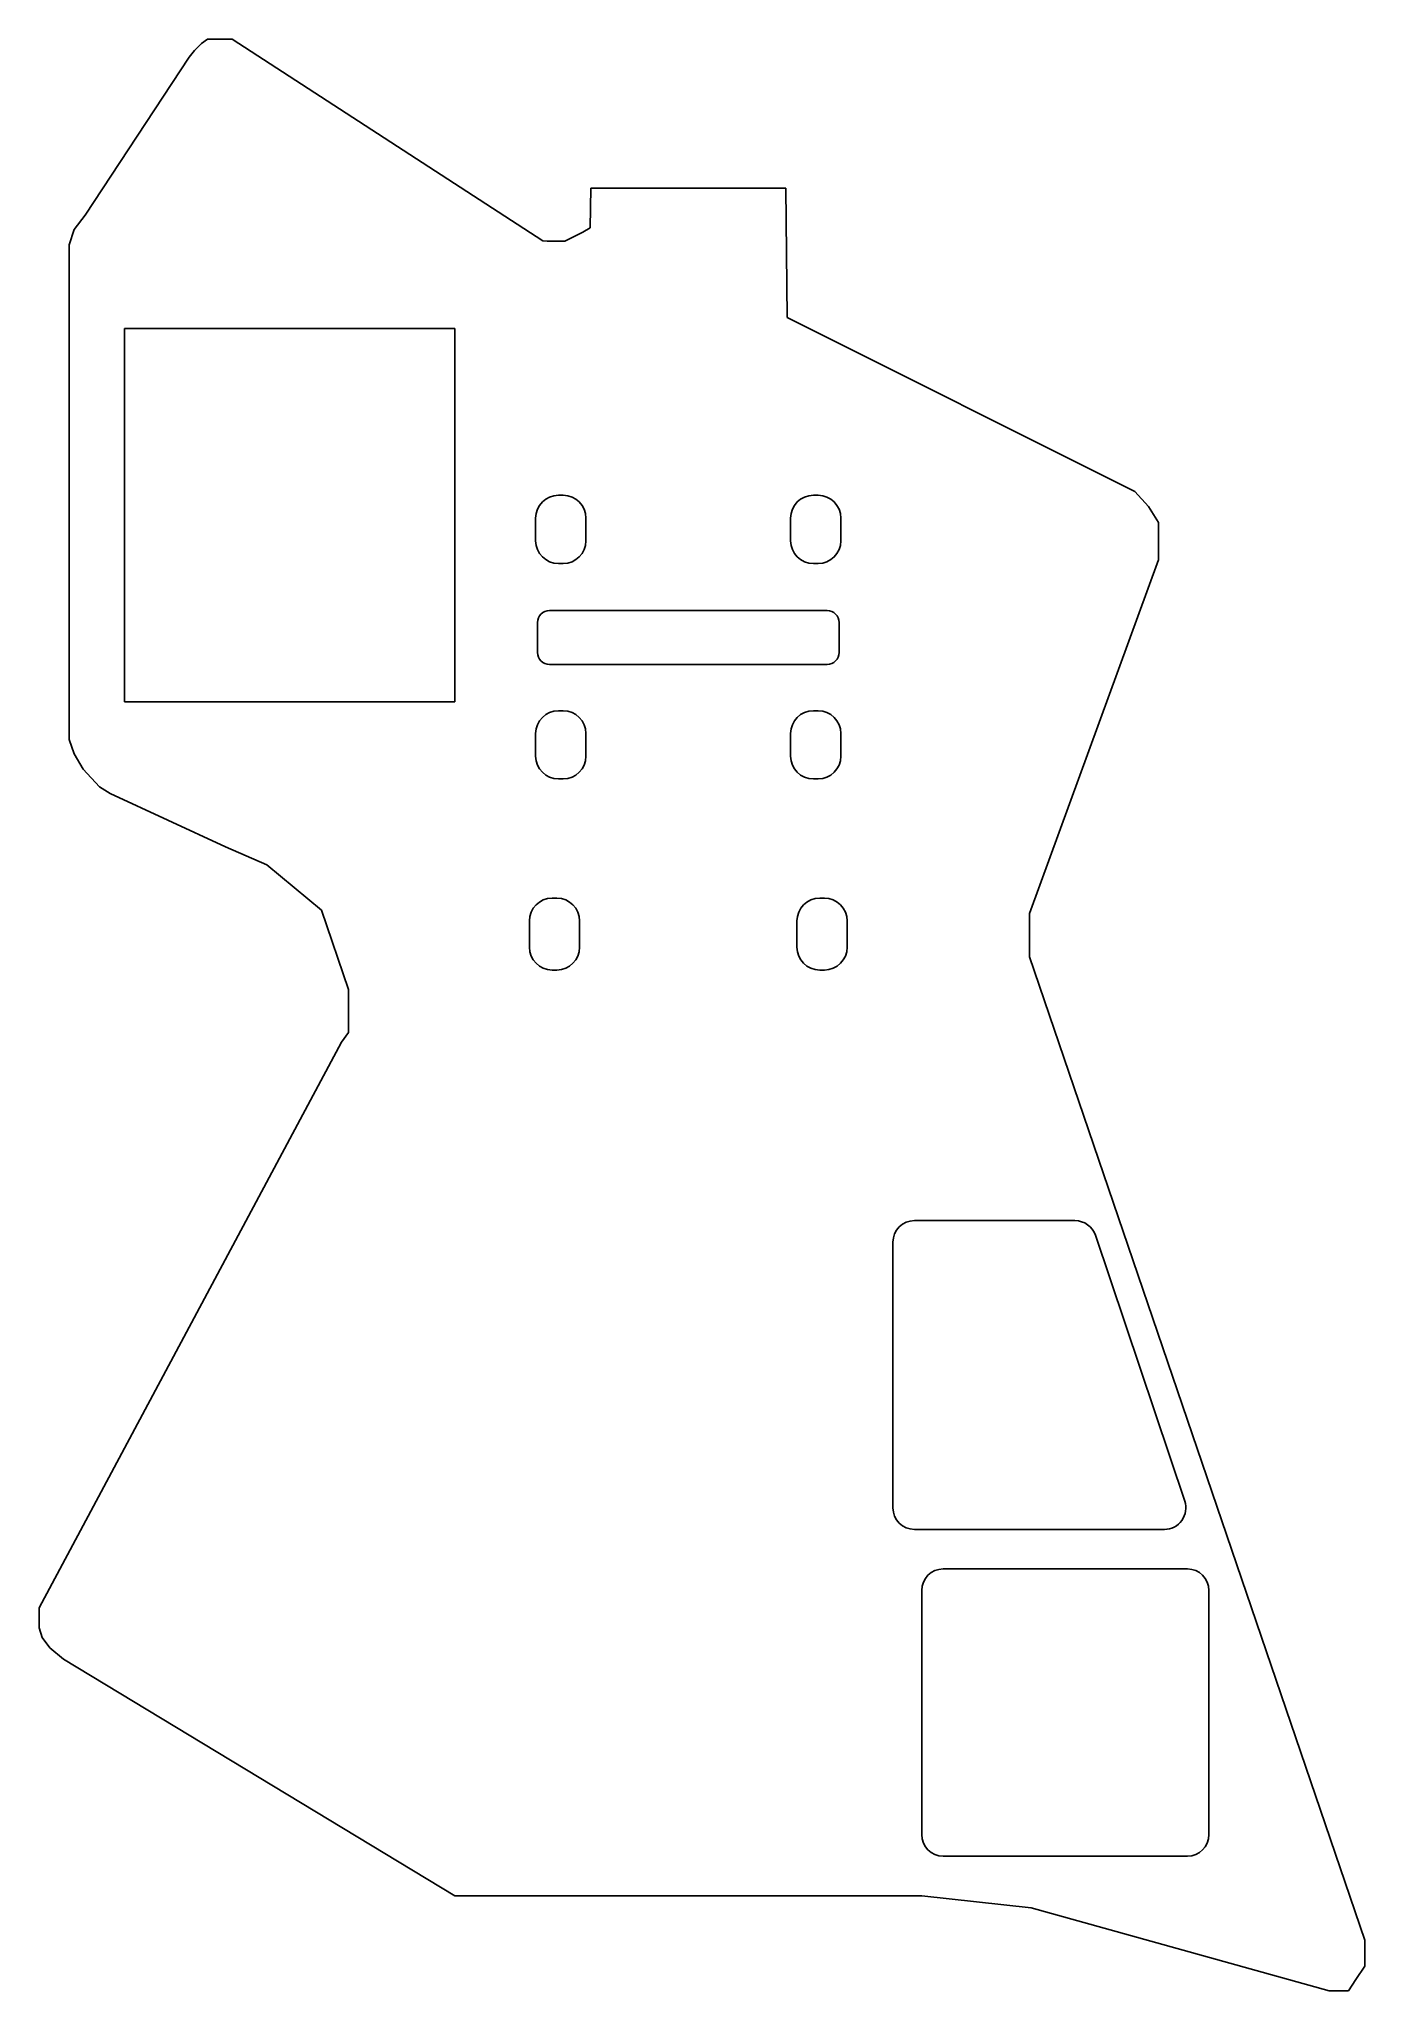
# Model space of a CAD drawing. Header units: millimetres. Extents: x 44 to 413, y 43 to 587.
import ezdxf

# ---------------------------------------------------------------- set-up
doc = ezdxf.new("R2010")
doc.units = ezdxf.units.MM
doc.layers.add('Fillet055', color=7, linetype='CONTINUOUS')

msp = doc.modelspace()

# ---------------------------------------------------------------- linework, layer by layer
at = {"layer": 'Fillet055'}
for p, q in [((57, 538), (85.9748, 581.98)), ((57, 538, 7), (85.9748, 581.98, 7)), ((57, 538), (85.9748, 581.98)), ((57, 538, 7), (85.9748, 581.98, 7)), ((87.4848, 583.86), (85.9748, 581.98)), ((87.4848, 583.86, 7), (85.9748, 581.98, 7)), ((87.4848, 583.86), (85.9748, 581.98)), ((87.4848, 583.86, 7), (85.9748, 581.98, 7)), ((85.9748, 581.98, 7), (85.9748, 581.98)), ((85.9748, 581.98, 7), (85.9748, 581.98)), ((89.4748, 585.83), (87.4848, 583.86)), ((89.4748, 585.83, 7), (87.4848, 583.86, 7)), ((89.4748, 585.83), (87.4848, 583.86)), ((89.4748, 585.83, 7), (87.4848, 583.86, 7)), ((87.4848, 583.86, 7), (87.4848, 583.86)), ((87.4848, 583.86, 7), (87.4848, 583.86)), ((91.1348, 587.073), (89.4748, 585.83)), ((91.1348, 587.073, 7), (89.4748, 585.83, 7)), ((91.1348, 587.073), (89.4748, 585.83)), ((91.1348, 587.073, 7), (89.4748, 585.83, 7)), ((89.4748, 585.83, 7), (89.4748, 585.83)), ((89.4748, 585.83, 7), (89.4748, 585.83)), ((97.9865, 587.073), (91.1348, 587.073)), ((97.9865, 587.073, 7), (91.1348, 587.073, 7)), ((91.1348, 587.073, 7), (91.1348, 587.073)), ((97.9865, 587.073), (91.1348, 587.073)), ((91.1348, 587.073, 7), (91.1348, 587.073)), ((97.9865, 587.073, 7), (91.1348, 587.073, 7)), ((184.499, 530.912), (97.9865, 587.073)), ((184.499, 530.912, 7), (97.9865, 587.073, 7)), ((97.9865, 587.073, 7), (97.9865, 587.073)), ((184.499, 530.912), (97.9865, 587.073)), ((97.9865, 587.073, 7), (97.9865, 587.073)), ((184.499, 530.912, 7), (97.9865, 587.073, 7)), ((197.848, 545.5), (197.726, 534.521)), ((197.848, 545.5, 7), (197.726, 534.521, 7)), ((197.848, 545.5), (197.726, 534.521)), ((197.848, 545.5, 7), (197.726, 534.521, 7)), ((252.15, 545.5), (197.848, 545.5)), ((252.15, 545.5, 7), (197.848, 545.5, 7)), ((197.848, 545.5, 7), (197.848, 545.5)), ((252.15, 545.5), (197.848, 545.5)), ((197.848, 545.5, 7), (197.848, 545.5)), ((252.15, 545.5, 7), (197.848, 545.5, 7)), ((252.15, 545.5), (252.536, 509.5)), ((252.15, 545.5, 7), (252.536, 509.5, 7)), ((252.15, 545.5), (252.536, 509.5)), ((252.15, 545.5, 7), (252.15, 545.5)), ((252.15, 545.5, 7), (252.15, 545.5)), ((252.15, 545.5, 7), (252.536, 509.5, 7)), ((52.6, 529.8), (54, 534)), ((52.6, 529.8, 7), (54, 534, 7)), ((52.6, 529.8), (54, 534)), ((52.6, 529.8, 7), (54, 534, 7)), ((54, 534), (57, 538)), ((54, 534, 7), (57, 538, 7)), ((54, 534), (57, 538)), ((54, 534, 7), (57, 538, 7)), ((54, 534, 7), (54, 534)), ((54, 534, 7), (54, 534)), ((57, 538, 7), (57, 538)), ((57, 538, 7), (57, 538)), ((195.596, 533.25), (190.601, 530.784)), ((195.596, 533.25, 7), (190.601, 530.784, 7)), ((195.596, 533.25), (190.601, 530.784)), ((195.596, 533.25, 7), (190.601, 530.784, 7)), ((197.726, 534.521), (195.596, 533.25)), ((197.726, 534.521, 7), (195.596, 533.25, 7)), ((197.726, 534.521), (195.596, 533.25)), ((197.726, 534.521, 7), (195.596, 533.25, 7)), ((195.596, 533.25, 7), (195.596, 533.25)), ((195.596, 533.25, 7), (195.596, 533.25)), ((197.726, 534.521, 7), (197.726, 534.521)), ((197.726, 534.521, 7), (197.726, 534.521)), ((52.6, 392), (52.6, 529.8)), ((52.6, 529.8, 7), (52.6, 529.8)), ((52.6, 392, 7), (52.6, 529.8, 7)), ((52.6, 529.8, 7), (52.6, 529.8)), ((52.6, 392), (52.6, 529.8)), ((52.6, 392, 7), (52.6, 529.8, 7)), ((185.731, 530.784), (184.499, 530.912)), ((185.731, 530.784, 7), (184.499, 530.912, 7)), ((184.499, 530.912, 7), (184.499, 530.912)), ((185.731, 530.784), (184.499, 530.912)), ((184.499, 530.912, 7), (184.499, 530.912)), ((185.731, 530.784, 7), (184.499, 530.912, 7)), ((190.601, 530.784), (185.731, 530.784)), ((190.601, 530.784, 7), (185.731, 530.784, 7)), ((185.731, 530.784, 7), (185.731, 530.784)), ((190.601, 530.784), (185.731, 530.784)), ((185.731, 530.784, 7), (185.731, 530.784)), ((190.601, 530.784, 7), (185.731, 530.784, 7)), ((190.601, 530.784, 7), (190.601, 530.784)), ((190.601, 530.784, 7), (190.601, 530.784)), ((68, 402.5), (68, 506.5)), ((68, 506.5), (160, 506.5)), ((68, 402.5, 7), (68, 506.5, 7)), ((68, 506.5, 7), (68, 506.5)), ((68, 402.5), (68, 506.5)), ((68, 506.5, 7), (160, 506.5, 7)), ((68, 506.5), (160, 506.5)), ((68, 506.5, 7), (68, 506.5)), ((68, 402.5, 7), (68, 506.5, 7)), ((68, 506.5, 7), (160, 506.5, 7)), ((160, 506.5), (160, 402.5)), ((160, 506.5, 7), (160, 506.5)), ((160, 506.5, 7), (160, 402.5, 7)), ((160, 506.5), (160, 402.5)), ((160, 506.5, 7), (160, 506.5)), ((160, 506.5, 7), (160, 402.5, 7)), ((252.536, 509.5), (349.402, 461.057)), ((252.536, 509.5, 7), (252.536, 509.5)), ((252.536, 509.5, 7), (349.402, 461.057, 7)), ((252.536, 509.5), (349.402, 461.057)), ((252.536, 509.5, 7), (252.536, 509.5)), ((252.536, 509.5, 7), (349.402, 461.057, 7)), ((188.85, 460), (190.15, 460)), ((188.85, 460, 7), (190.15, 460, 7)), ((188.85, 460, 7), (188.85, 460)), ((188.85, 460), (190.15, 460)), ((188.85, 460, 7), (188.85, 460)), ((188.85, 460, 7), (190.15, 460, 7)), ((190.15, 460, 7), (190.15, 460)), ((190.15, 460, 7), (190.15, 460)), ((259.85, 460), (261.15, 460)), ((259.85, 460, 7), (259.85, 460)), ((259.85, 460, 7), (261.15, 460, 7)), ((259.85, 460, 7), (259.85, 460)), ((259.85, 460), (261.15, 460)), ((259.85, 460, 7), (261.15, 460, 7)), ((261.15, 460, 7), (261.15, 460)), ((261.15, 460, 7), (261.15, 460)), ((349.402, 461.057), (353.186, 456.92)), ((349.402, 461.057, 7), (349.402, 461.057)), ((349.402, 461.057, 7), (353.186, 456.92, 7)), ((349.402, 461.057), (353.186, 456.92)), ((349.402, 461.057, 7), (349.402, 461.057)), ((349.402, 461.057, 7), (353.186, 456.92, 7)), ((353.186, 456.92), (355.987, 452.42)), ((353.186, 456.92, 7), (353.186, 456.92)), ((353.186, 456.92, 7), (355.987, 452.42, 7)), ((353.186, 456.92), (355.987, 452.42)), ((353.186, 456.92, 7), (353.186, 456.92)), ((353.186, 456.92, 7), (355.987, 452.42, 7)), ((182.5, 447.35), (182.5, 453.65)), ((182.5, 453.65, 7), (182.5, 453.65)), ((182.5, 447.35, 7), (182.5, 453.65, 7)), ((182.5, 453.65, 7), (182.5, 453.65)), ((182.5, 447.35), (182.5, 453.65)), ((182.5, 447.35, 7), (182.5, 453.65, 7)), ((196.5, 453.65), (196.5, 447.35)), ((196.5, 453.65, 7), (196.5, 447.35, 7)), ((196.5, 453.65, 7), (196.5, 453.65)), ((196.5, 453.65), (196.5, 447.35)), ((196.5, 453.65, 7), (196.5, 453.65)), ((196.5, 453.65, 7), (196.5, 447.35, 7)), ((253.5, 447.35), (253.5, 453.65)), ((253.5, 447.35, 7), (253.5, 453.65, 7)), ((253.5, 453.65, 7), (253.5, 453.65)), ((253.5, 447.35), (253.5, 453.65)), ((253.5, 453.65, 7), (253.5, 453.65)), ((253.5, 447.35, 7), (253.5, 453.65, 7)), ((267.5, 453.65), (267.5, 447.35)), ((267.5, 453.65, 7), (267.5, 453.65)), ((267.5, 453.65, 7), (267.5, 447.35, 7)), ((267.5, 453.65, 7), (267.5, 453.65)), ((267.5, 453.65), (267.5, 447.35)), ((267.5, 453.65, 7), (267.5, 447.35, 7)), ((355.987, 452.42), (355.987, 442.02)), ((355.987, 452.42, 7), (355.987, 452.42)), ((355.987, 452.42, 7), (355.987, 442.02, 7)), ((355.987, 452.42), (355.987, 442.02)), ((355.987, 452.42, 7), (355.987, 452.42)), ((355.987, 452.42, 7), (355.987, 442.02, 7)), ((182.5, 447.35, 7), (182.5, 447.35)), ((182.5, 447.35, 7), (182.5, 447.35)), ((196.5, 447.35, 7), (196.5, 447.35)), ((196.5, 447.35, 7), (196.5, 447.35)), ((253.5, 447.35, 7), (253.5, 447.35)), ((253.5, 447.35, 7), (253.5, 447.35)), ((267.5, 447.35, 7), (267.5, 447.35)), ((267.5, 447.35, 7), (267.5, 447.35)), ((190.15, 441), (188.85, 441)), ((190.15, 441, 7), (188.85, 441, 7)), ((188.85, 441, 7), (188.85, 441)), ((190.15, 441), (188.85, 441)), ((188.85, 441, 7), (188.85, 441)), ((190.15, 441, 7), (188.85, 441, 7)), ((190.15, 441, 7), (190.15, 441)), ((190.15, 441, 7), (190.15, 441)), ((261.15, 441), (259.85, 441)), ((259.85, 441, 7), (259.85, 441)), ((261.15, 441, 7), (259.85, 441, 7)), ((259.85, 441, 7), (259.85, 441)), ((261.15, 441), (259.85, 441)), ((261.15, 441, 7), (259.85, 441, 7)), ((261.15, 441, 7), (261.15, 441)), ((261.15, 441, 7), (261.15, 441)), ((355.987, 442.02), (320, 343.5)), ((355.987, 442.02, 7), (320, 343.5, 7)), ((355.987, 442.02), (320, 343.5)), ((355.987, 442.02, 7), (320, 343.5, 7)), ((355.987, 442.02, 7), (355.987, 442.02)), ((355.987, 442.02, 7), (355.987, 442.02)), ((183, 416.25), (183, 424.55)), ((183, 416.25, 7), (183, 424.55, 7)), ((183, 424.55, 7), (183, 424.55)), ((183, 416.25), (183, 424.55)), ((183, 424.55, 7), (183, 424.55)), ((183, 416.25, 7), (183, 424.55, 7)), ((186.35, 427.9), (263.65, 427.9)), ((186.35, 427.9, 7), (186.35, 427.9)), ((186.35, 427.9, 7), (263.65, 427.9, 7)), ((186.35, 427.9, 7), (186.35, 427.9)), ((186.35, 427.9), (263.65, 427.9)), ((186.35, 427.9, 7), (263.65, 427.9, 7)), ((263.65, 427.9, 7), (263.65, 427.9)), ((263.65, 427.9, 7), (263.65, 427.9)), ((267, 424.55), (267, 416.25)), ((267, 424.55, 7), (267, 424.55)), ((267, 424.55, 7), (267, 416.25, 7)), ((267, 424.55, 7), (267, 424.55)), ((267, 424.55), (267, 416.25)), ((267, 424.55, 7), (267, 416.25, 7)), ((183, 416.25, 7), (183, 416.25)), ((183, 416.25, 7), (183, 416.25)), ((267, 416.25, 7), (267, 416.25)), ((267, 416.25, 7), (267, 416.25)), ((263.65, 412.9), (186.35, 412.9)), ((186.35, 412.9, 7), (186.35, 412.9)), ((263.65, 412.9, 7), (186.35, 412.9, 7)), ((186.35, 412.9, 7), (186.35, 412.9)), ((263.65, 412.9), (186.35, 412.9)), ((263.65, 412.9, 7), (186.35, 412.9, 7)), ((263.65, 412.9, 7), (263.65, 412.9)), ((263.65, 412.9, 7), (263.65, 412.9)), ((160, 402.5), (68, 402.5)), ((68, 402.5, 7), (68, 402.5)), ((160, 402.5, 7), (68, 402.5, 7)), ((68, 402.5, 7), (68, 402.5)), ((160, 402.5), (68, 402.5)), ((160, 402.5, 7), (68, 402.5, 7)), ((160, 402.5, 7), (160, 402.5)), ((160, 402.5, 7), (160, 402.5)), ((190.15, 400), (188.85, 400)), ((190.15, 400, 7), (188.85, 400, 7)), ((188.85, 400, 7), (188.85, 400)), ((190.15, 400), (188.85, 400)), ((188.85, 400, 7), (188.85, 400)), ((190.15, 400, 7), (188.85, 400, 7)), ((190.15, 400, 7), (190.15, 400)), ((190.15, 400, 7), (190.15, 400)), ((259.85, 400), (261.15, 400)), ((259.85, 400, 7), (259.85, 400)), ((259.85, 400, 7), (261.15, 400, 7)), ((259.85, 400, 7), (259.85, 400)), ((259.85, 400), (261.15, 400)), ((259.85, 400, 7), (261.15, 400, 7)), ((261.15, 400, 7), (261.15, 400)), ((261.15, 400, 7), (261.15, 400)), ((54, 388), (52.6, 392)), ((52.6, 392, 7), (52.6, 392)), ((54, 388, 7), (52.6, 392, 7)), ((52.6, 392, 7), (52.6, 392)), ((54, 388), (52.6, 392)), ((54, 388, 7), (52.6, 392, 7)), ((182.5, 393.65), (182.5, 387.35)), ((182.5, 393.65, 7), (182.5, 393.65)), ((182.5, 393.65, 7), (182.5, 387.35, 7)), ((182.5, 393.65, 7), (182.5, 393.65)), ((182.5, 393.65), (182.5, 387.35)), ((182.5, 393.65, 7), (182.5, 387.35, 7)), ((196.5, 387.35), (196.5, 393.65)), ((196.5, 393.65, 7), (196.5, 393.65)), ((196.5, 387.35, 7), (196.5, 393.65, 7)), ((196.5, 393.65, 7), (196.5, 393.65)), ((196.5, 387.35), (196.5, 393.65)), ((196.5, 387.35, 7), (196.5, 393.65, 7)), ((253.5, 387.35), (253.5, 393.65)), ((253.5, 387.35, 7), (253.5, 393.65, 7)), ((253.5, 393.65, 7), (253.5, 393.65)), ((253.5, 387.35), (253.5, 393.65)), ((253.5, 393.65, 7), (253.5, 393.65)), ((253.5, 387.35, 7), (253.5, 393.65, 7)), ((267.5, 393.65), (267.5, 387.35)), ((267.5, 393.65, 7), (267.5, 393.65)), ((267.5, 393.65, 7), (267.5, 387.35, 7)), ((267.5, 393.65, 7), (267.5, 393.65)), ((267.5, 393.65), (267.5, 387.35)), ((267.5, 393.65, 7), (267.5, 387.35, 7)), ((56.5, 383.7), (54, 388)), ((54, 388, 7), (54, 388)), ((56.5, 383.7, 7), (54, 388, 7)), ((54, 388, 7), (54, 388)), ((56.5, 383.7), (54, 388)), ((56.5, 383.7, 7), (54, 388, 7)), ((182.5, 387.35, 7), (182.5, 387.35)), ((182.5, 387.35, 7), (182.5, 387.35)), ((196.5, 387.35, 7), (196.5, 387.35)), ((196.5, 387.35, 7), (196.5, 387.35)), ((253.5, 387.35, 7), (253.5, 387.35)), ((253.5, 387.35, 7), (253.5, 387.35)), ((267.5, 387.35, 7), (267.5, 387.35)), ((267.5, 387.35, 7), (267.5, 387.35)), ((61, 378.8), (56.5, 383.7)), ((56.5, 383.7, 7), (56.5, 383.7)), ((61, 378.8, 7), (56.5, 383.7, 7)), ((56.5, 383.7, 7), (56.5, 383.7)), ((61, 378.8), (56.5, 383.7)), ((61, 378.8, 7), (56.5, 383.7, 7)), ((188.85, 381), (190.15, 381)), ((188.85, 381, 7), (188.85, 381)), ((188.85, 381, 7), (190.15, 381, 7)), ((188.85, 381, 7), (188.85, 381)), ((188.85, 381), (190.15, 381)), ((188.85, 381, 7), (190.15, 381, 7)), ((190.15, 381, 7), (190.15, 381)), ((190.15, 381, 7), (190.15, 381)), ((261.15, 381), (259.85, 381)), ((259.85, 381, 7), (259.85, 381)), ((261.15, 381, 7), (259.85, 381, 7)), ((259.85, 381, 7), (259.85, 381)), ((261.15, 381), (259.85, 381)), ((261.15, 381, 7), (259.85, 381, 7)), ((261.15, 381, 7), (261.15, 381)), ((261.15, 381, 7), (261.15, 381)), ((64, 377), (61, 378.8)), ((61, 378.8, 7), (61, 378.8)), ((64, 377, 7), (61, 378.8, 7)), ((61, 378.8, 7), (61, 378.8)), ((64, 377), (61, 378.8)), ((64, 377, 7), (61, 378.8, 7)), ((96.1282, 362.119), (64, 377)), ((64, 377, 7), (64, 377)), ((96.1282, 362.119, 7), (64, 377, 7)), ((64, 377, 7), (64, 377)), ((96.1282, 362.119), (64, 377)), ((96.1282, 362.119, 7), (64, 377, 7)), ((107.659, 357.048), (96.1282, 362.119)), ((96.1282, 362.119, 7), (96.1282, 362.119)), ((107.659, 357.048, 7), (96.1282, 362.119, 7)), ((96.1282, 362.119, 7), (96.1282, 362.119)), ((107.659, 357.048), (96.1282, 362.119)), ((107.659, 357.048, 7), (96.1282, 362.119, 7)), ((107.659, 357.048), (122.894, 344.497)), ((107.659, 357.048, 7), (107.659, 357.048)), ((107.659, 357.048, 7), (122.894, 344.497, 7)), ((107.659, 357.048), (122.894, 344.497)), ((107.659, 357.048, 7), (107.659, 357.048)), ((107.659, 357.048, 7), (122.894, 344.497, 7)), ((122.894, 344.497), (130.394, 322.397)), ((122.894, 344.497, 7), (122.894, 344.497)), ((122.894, 344.497, 7), (130.394, 322.397, 7)), ((122.894, 344.497), (130.394, 322.397)), ((122.894, 344.497, 7), (122.894, 344.497)), ((122.894, 344.497, 7), (130.394, 322.397, 7)), ((187.1, 347.8), (188.4, 347.8)), ((187.1, 347.8, 7), (187.1, 347.8)), ((187.1, 347.8, 7), (188.4, 347.8, 7)), ((187.1, 347.8, 7), (187.1, 347.8)), ((187.1, 347.8), (188.4, 347.8)), ((187.1, 347.8, 7), (188.4, 347.8, 7)), ((188.4, 347.8, 7), (188.4, 347.8)), ((188.4, 347.8, 7), (188.4, 347.8)), ((261.6, 347.8), (262.9, 347.8)), ((261.6, 347.8, 7), (261.6, 347.8)), ((261.6, 347.8, 7), (262.9, 347.8, 7)), ((261.6, 347.8, 7), (261.6, 347.8)), ((261.6, 347.8), (262.9, 347.8)), ((261.6, 347.8, 7), (262.9, 347.8, 7)), ((262.9, 347.8, 7), (262.9, 347.8)), ((262.9, 347.8, 7), (262.9, 347.8)), ((320, 343.5), (320, 331.5)), ((320, 343.5, 7), (320, 343.5)), ((320, 343.5, 7), (320, 331.5, 7)), ((320, 343.5), (320, 331.5)), ((320, 343.5, 7), (320, 343.5)), ((320, 343.5, 7), (320, 331.5, 7)), ((180.75, 334.15), (180.75, 341.45)), ((180.75, 334.15, 7), (180.75, 341.45, 7)), ((180.75, 341.45, 7), (180.75, 341.45)), ((180.75, 334.15), (180.75, 341.45)), ((180.75, 341.45, 7), (180.75, 341.45)), ((180.75, 334.15, 7), (180.75, 341.45, 7)), ((194.75, 341.45), (194.75, 334.15)), ((194.75, 341.45, 7), (194.75, 341.45)), ((194.75, 341.45, 7), (194.75, 334.15, 7)), ((194.75, 341.45, 7), (194.75, 341.45)), ((194.75, 341.45), (194.75, 334.15)), ((194.75, 341.45, 7), (194.75, 334.15, 7)), ((255.25, 334.15), (255.25, 341.45)), ((255.25, 334.15, 7), (255.25, 341.45, 7)), ((255.25, 341.45, 7), (255.25, 341.45)), ((255.25, 334.15), (255.25, 341.45)), ((255.25, 341.45, 7), (255.25, 341.45)), ((255.25, 334.15, 7), (255.25, 341.45, 7)), ((269.25, 341.45), (269.25, 334.15)), ((269.25, 341.45, 7), (269.25, 341.45)), ((269.25, 341.45, 7), (269.25, 334.15, 7)), ((269.25, 341.45, 7), (269.25, 341.45)), ((269.25, 341.45), (269.25, 334.15)), ((269.25, 341.45, 7), (269.25, 334.15, 7)), ((180.75, 334.15, 7), (180.75, 334.15)), ((180.75, 334.15, 7), (180.75, 334.15)), ((194.75, 334.15, 7), (194.75, 334.15)), ((194.75, 334.15, 7), (194.75, 334.15)), ((255.25, 334.15, 7), (255.25, 334.15)), ((255.25, 334.15, 7), (255.25, 334.15)), ((269.25, 334.15, 7), (269.25, 334.15)), ((269.25, 334.15, 7), (269.25, 334.15)), ((188.4, 327.8), (187.1, 327.8)), ((187.1, 327.8, 7), (187.1, 327.8)), ((188.4, 327.8, 7), (187.1, 327.8, 7)), ((187.1, 327.8, 7), (187.1, 327.8)), ((188.4, 327.8), (187.1, 327.8)), ((188.4, 327.8, 7), (187.1, 327.8, 7)), ((188.4, 327.8, 7), (188.4, 327.8)), ((188.4, 327.8, 7), (188.4, 327.8)), ((262.9, 327.8), (261.6, 327.8)), ((261.6, 327.8, 7), (261.6, 327.8)), ((262.9, 327.8, 7), (261.6, 327.8, 7)), ((261.6, 327.8, 7), (261.6, 327.8)), ((262.9, 327.8), (261.6, 327.8)), ((262.9, 327.8, 7), (261.6, 327.8, 7)), ((262.9, 327.8, 7), (262.9, 327.8)), ((262.9, 327.8, 7), (262.9, 327.8)), ((320, 331.5), (413.447, 57.5962)), ((320, 331.5, 7), (320, 331.5)), ((320, 331.5, 7), (413.447, 57.5962, 7)), ((320, 331.5), (413.447, 57.5962)), ((320, 331.5, 7), (320, 331.5)), ((320, 331.5, 7), (413.447, 57.5962, 7)), ((130.394, 322.397), (130.394, 310.397)), ((130.394, 322.397, 7), (130.394, 322.397)), ((130.394, 322.397, 7), (130.394, 310.397, 7)), ((130.394, 322.397), (130.394, 310.397)), ((130.394, 322.397, 7), (130.394, 322.397)), ((130.394, 322.397, 7), (130.394, 310.397, 7)), ((130.394, 310.397), (128.394, 307.697)), ((130.394, 310.397, 7), (128.394, 307.697, 7)), ((130.394, 310.397), (128.394, 307.697)), ((130.394, 310.397, 7), (128.394, 307.697, 7)), ((130.394, 310.397, 7), (130.394, 310.397)), ((130.394, 310.397, 7), (130.394, 310.397)), ((128.394, 307.697), (44.2002, 150.2)), ((128.394, 307.697, 7), (44.2002, 150.2, 7)), ((128.394, 307.697), (44.2002, 150.2)), ((128.394, 307.697, 7), (44.2002, 150.2, 7)), ((128.394, 307.697, 7), (128.394, 307.697)), ((128.394, 307.697, 7), (128.394, 307.697)), ((288, 258), (332.688, 258)), ((288, 258, 7), (288, 258)), ((288, 258, 7), (332.688, 258, 7)), ((288, 258, 7), (288, 258)), ((288, 258), (332.688, 258)), ((288, 258, 7), (332.688, 258, 7)), ((332.688, 258, 7), (332.688, 258)), ((332.688, 258, 7), (332.688, 258)), ((282, 252), (282, 178)), ((282, 252, 7), (282, 178, 7)), ((282, 252, 7), (282, 252)), ((282, 252), (282, 178)), ((282, 252, 7), (282, 252)), ((282, 252, 7), (282, 178, 7)), ((363.263, 179.913), (338.375, 253.913)), ((338.375, 253.913, 7), (338.375, 253.913)), ((363.263, 179.913, 7), (338.375, 253.913, 7)), ((338.375, 253.913, 7), (338.375, 253.913)), ((363.263, 179.913), (338.375, 253.913)), ((363.263, 179.913, 7), (338.375, 253.913, 7)), ((363.263, 179.913, 7), (363.263, 179.913)), ((363.263, 179.913, 7), (363.263, 179.913)), ((282, 178, 7), (282, 178)), ((282, 178, 7), (282, 178)), ((288, 172), (357.576, 172)), ((288, 172, 7), (288, 172)), ((288, 172, 7), (357.576, 172, 7)), ((288, 172, 7), (288, 172)), ((288, 172), (357.576, 172)), ((288, 172, 7), (357.576, 172, 7)), ((357.576, 172, 7), (357.576, 172)), ((357.576, 172, 7), (357.576, 172)), ((296, 161), (364, 161)), ((296, 161, 7), (296, 161)), ((296, 161, 7), (364, 161, 7)), ((296, 161, 7), (296, 161)), ((296, 161), (364, 161)), ((296, 161, 7), (364, 161, 7)), ((364, 161, 7), (364, 161)), ((364, 161, 7), (364, 161)), ((290, 87), (290, 155)), ((290, 87, 7), (290, 155, 7)), ((290, 155, 7), (290, 155)), ((290, 87), (290, 155)), ((290, 155, 7), (290, 155)), ((290, 87, 7), (290, 155, 7)), ((370, 155), (370, 87)), ((370, 155, 7), (370, 155)), ((370, 155, 7), (370, 87, 7)), ((370, 155, 7), (370, 155)), ((370, 155), (370, 87)), ((370, 155, 7), (370, 87, 7)), ((44.2002, 150.2), (44.2002, 148.6)), ((44.2002, 150.2, 7), (44.2002, 148.6, 7)), ((44.2002, 150.2), (44.2002, 148.6)), ((44.2002, 150.2, 7), (44.2002, 150.2)), ((44.2002, 150.2, 7), (44.2002, 150.2)), ((44.2002, 150.2, 7), (44.2002, 148.6, 7)), ((44.2002, 148.6), (44.2002, 144.6)), ((44.2002, 148.6, 7), (44.2002, 144.6, 7)), ((44.2002, 148.6), (44.2002, 144.6)), ((44.2002, 148.6, 7), (44.2002, 148.6)), ((44.2002, 148.6, 7), (44.2002, 148.6)), ((44.2002, 148.6, 7), (44.2002, 144.6, 7)), ((44.2002, 144.6), (45.1102, 141.95)), ((44.2002, 144.6, 7), (45.1102, 141.95, 7)), ((44.2002, 144.6), (45.1102, 141.95)), ((44.2002, 144.6, 7), (44.2002, 144.6)), ((44.2002, 144.6, 7), (44.2002, 144.6)), ((44.2002, 144.6, 7), (45.1102, 141.95, 7)), ((45.1102, 141.95), (47.2242, 138.987)), ((45.1102, 141.95, 7), (47.2242, 138.987, 7)), ((45.1102, 141.95), (47.2242, 138.987)), ((45.1102, 141.95, 7), (45.1102, 141.95)), ((45.1102, 141.95, 7), (45.1102, 141.95)), ((45.1102, 141.95, 7), (47.2242, 138.987, 7)), ((47.2242, 138.987), (50.9702, 135.84)), ((47.2242, 138.987, 7), (50.9702, 135.84, 7)), ((47.2242, 138.987), (50.9702, 135.84)), ((47.2242, 138.987, 7), (47.2242, 138.987)), ((47.2242, 138.987, 7), (47.2242, 138.987)), ((47.2242, 138.987, 7), (50.9702, 135.84, 7)), ((160, 70.0001), (50.9702, 135.84)), ((160, 70.0001, 7), (50.9702, 135.84, 7)), ((50.9702, 135.84, 7), (50.9702, 135.84)), ((160, 70.0001), (50.9702, 135.84)), ((50.9702, 135.84, 7), (50.9702, 135.84)), ((160, 70.0001, 7), (50.9702, 135.84, 7)), ((290, 87, 7), (290, 87)), ((290, 87, 7), (290, 87)), ((370, 87, 7), (370, 87)), ((370, 87, 7), (370, 87)), ((364, 81), (296, 81)), ((296, 81, 7), (296, 81)), ((364, 81, 7), (296, 81, 7)), ((296, 81, 7), (296, 81)), ((364, 81), (296, 81)), ((364, 81, 7), (296, 81, 7)), ((364, 81, 7), (364, 81)), ((364, 81, 7), (364, 81)), ((290, 70.0001), (160, 70.0001)), ((290, 70.0001, 7), (160, 70.0001, 7)), ((160, 70.0001, 7), (160, 70.0001)), ((290, 70.0001), (160, 70.0001)), ((160, 70.0001, 7), (160, 70.0001)), ((290, 70.0001, 7), (160, 70.0001, 7)), ((320.445, 66.6106), (290, 70.0001)), ((320.445, 66.6106, 7), (290, 70.0001, 7)), ((290, 70.0001, 7), (290, 70.0001)), ((320.445, 66.6106), (290, 70.0001)), ((290, 70.0001, 7), (290, 70.0001)), ((320.445, 66.6106, 7), (290, 70.0001, 7)), ((403.447, 43.4657), (320.445, 66.6106)), ((403.447, 43.4657, 7), (320.445, 66.6106, 7)), ((320.445, 66.6106, 7), (320.445, 66.6106)), ((403.447, 43.4657), (320.445, 66.6106)), ((320.445, 66.6106, 7), (320.445, 66.6106)), ((403.447, 43.4657, 7), (320.445, 66.6106, 7)), ((413.447, 50.3962), (413.447, 57.5962)), ((413.447, 57.5962, 7), (413.447, 57.5962)), ((413.447, 50.3962, 7), (413.447, 57.5962, 7)), ((413.447, 57.5962, 7), (413.447, 57.5962)), ((413.447, 50.3962), (413.447, 57.5962)), ((413.447, 50.3962, 7), (413.447, 57.5962, 7)), ((413.447, 50.3962), (410.947, 46.6962)), ((413.447, 50.3962, 7), (410.947, 46.6962, 7)), ((413.447, 50.3962), (410.947, 46.6962)), ((413.447, 50.3962, 7), (410.947, 46.6962, 7)), ((413.447, 50.3962, 7), (413.447, 50.3962)), ((413.447, 50.3962, 7), (413.447, 50.3962)), ((410.947, 46.6962), (408.821, 43.4657)), ((410.947, 46.6962, 7), (408.821, 43.4657, 7)), ((410.947, 46.6962), (408.821, 43.4657)), ((410.947, 46.6962, 7), (408.821, 43.4657, 7)), ((410.947, 46.6962, 7), (410.947, 46.6962)), ((410.947, 46.6962, 7), (410.947, 46.6962)), ((408.821, 43.4657), (403.447, 43.4657)), ((408.821, 43.4657, 7), (403.447, 43.4657, 7)), ((403.447, 43.4657, 7), (403.447, 43.4657)), ((408.821, 43.4657), (403.447, 43.4657)), ((403.447, 43.4657, 7), (403.447, 43.4657)), ((408.821, 43.4657, 7), (403.447, 43.4657, 7)), ((408.821, 43.4657, 7), (408.821, 43.4657)), ((408.821, 43.4657, 7), (408.821, 43.4657))]:
    msp.add_line(p, q, dxfattribs=at)
for centre, radius, start, end in [((188.85, 453.65), 6.35, 90, 180), ((188.85, 453.65, 7), 6.35, 90, 180), ((188.85, 453.65), 6.35, 90, 180), ((188.85, 453.65, 7), 6.35, 90, 180), ((190.15, 453.65), 6.35, 0, 90), ((190.15, 453.65, 7), 6.35, 0, 90), ((190.15, 453.65), 6.35, 0, 90), ((190.15, 453.65, 7), 6.35, 0, 90), ((259.85, 453.65), 6.35, 90, 180), ((259.85, 453.65, 7), 6.35, 90, 180), ((259.85, 453.65), 6.35, 90, 180), ((259.85, 453.65, 7), 6.35, 90, 180), ((261.15, 453.65), 6.35, 0, 90), ((261.15, 453.65, 7), 6.35, 0, 90), ((261.15, 453.65), 6.35, 0, 90), ((261.15, 453.65, 7), 6.35, 0, 90), ((188.85, 447.35), 6.35, 180, -90), ((188.85, 447.35, 7), 6.35, 180, -90), ((188.85, 447.35), 6.35, 180, -90), ((188.85, 447.35, 7), 6.35, 180, -90), ((190.15, 447.35), 6.35, -90, 0), ((190.15, 447.35, 7), 6.35, -90, 0), ((190.15, 447.35), 6.35, -90, 0), ((190.15, 447.35, 7), 6.35, -90, 0), ((259.85, 447.35), 6.35, 180, -90), ((259.85, 447.35, 7), 6.35, 180, -90), ((259.85, 447.35), 6.35, 180, -90), ((259.85, 447.35, 7), 6.35, 180, -90), ((261.15, 447.35), 6.35, -90, 0), ((261.15, 447.35, 7), 6.35, -90, 0), ((261.15, 447.35), 6.35, -90, 0), ((261.15, 447.35, 7), 6.35, -90, 0), ((186.35, 424.55), 3.35, 90, 180), ((186.35, 424.55, 7), 3.35, 90, 180), ((186.35, 424.55), 3.35, 90, 180), ((186.35, 424.55, 7), 3.35, 90, 180), ((263.65, 424.55), 3.35, 0, 90), ((263.65, 424.55, 7), 3.35, 0, 90), ((263.65, 424.55), 3.35, 0, 90), ((263.65, 424.55, 7), 3.35, 0, 90), ((186.35, 416.25), 3.35, 180, -90), ((186.35, 416.25, 7), 3.35, 180, -90), ((186.35, 416.25), 3.35, 180, -90), ((186.35, 416.25, 7), 3.35, 180, -90), ((263.65, 416.25), 3.35, -90, 0), ((263.65, 416.25, 7), 3.35, -90, 0), ((263.65, 416.25), 3.35, -90, 0), ((263.65, 416.25, 7), 3.35, -90, 0), ((188.85, 393.65), 6.35, 90, 180), ((188.85, 393.65, 7), 6.35, 90, 180), ((188.85, 393.65), 6.35, 90, 180), ((188.85, 393.65, 7), 6.35, 90, 180), ((190.15, 393.65), 6.35, 0, 90), ((190.15, 393.65, 7), 6.35, 0, 90), ((190.15, 393.65), 6.35, 0, 90), ((190.15, 393.65, 7), 6.35, 0, 90), ((259.85, 393.65), 6.35, 90, 180), ((259.85, 393.65, 7), 6.35, 90, 180), ((259.85, 393.65), 6.35, 90, 180), ((259.85, 393.65, 7), 6.35, 90, 180), ((261.15, 393.65), 6.35, 0, 90), ((261.15, 393.65, 7), 6.35, 0, 90), ((261.15, 393.65), 6.35, 0, 90), ((261.15, 393.65, 7), 6.35, 0, 90), ((188.85, 387.35), 6.35, 180, -90), ((188.85, 387.35, 7), 6.35, 180, -90), ((188.85, 387.35), 6.35, 180, -90), ((188.85, 387.35, 7), 6.35, 180, -90), ((190.15, 387.35), 6.35, -90, 0), ((190.15, 387.35, 7), 6.35, -90, 0), ((190.15, 387.35), 6.35, -90, 0), ((190.15, 387.35, 7), 6.35, -90, 0), ((259.85, 387.35), 6.35, 180, -90), ((259.85, 387.35, 7), 6.35, 180, -90), ((259.85, 387.35), 6.35, 180, -90), ((259.85, 387.35, 7), 6.35, 180, -90), ((261.15, 387.35), 6.35, -90, 0), ((261.15, 387.35, 7), 6.35, -90, 0), ((261.15, 387.35), 6.35, -90, 0), ((261.15, 387.35, 7), 6.35, -90, 0), ((187.1, 341.45), 6.35, 90, 180), ((187.1, 341.45, 7), 6.35, 90, 180), ((187.1, 341.45), 6.35, 90, 180), ((187.1, 341.45, 7), 6.35, 90, 180), ((188.4, 341.45), 6.35, 0, 90), ((188.4, 341.45, 7), 6.35, 0, 90), ((188.4, 341.45), 6.35, 0, 90), ((188.4, 341.45, 7), 6.35, 0, 90), ((261.6, 341.45), 6.35, 90, 180), ((261.6, 341.45, 7), 6.35, 90, 180), ((261.6, 341.45), 6.35, 90, 180), ((261.6, 341.45, 7), 6.35, 90, 180), ((262.9, 341.45), 6.35, 0, 90), ((262.9, 341.45, 7), 6.35, 0, 90), ((262.9, 341.45), 6.35, 0, 90), ((262.9, 341.45, 7), 6.35, 0, 90), ((187.1, 334.15), 6.35, 180, -90), ((187.1, 334.15, 7), 6.35, 180, -90), ((187.1, 334.15), 6.35, 180, -90), ((187.1, 334.15, 7), 6.35, 180, -90), ((188.4, 334.15), 6.35, -90, 0), ((188.4, 334.15, 7), 6.35, -90, 0), ((188.4, 334.15), 6.35, -90, 0), ((188.4, 334.15, 7), 6.35, -90, 0), ((261.6, 334.15), 6.35, 180, -90), ((261.6, 334.15, 7), 6.35, 180, -90), ((261.6, 334.15), 6.35, 180, -90), ((261.6, 334.15, 7), 6.35, 180, -90), ((262.9, 334.15), 6.35, -90, 0), ((262.9, 334.15, 7), 6.35, -90, 0), ((262.9, 334.15), 6.35, -90, 0), ((262.9, 334.15, 7), 6.35, -90, 0), ((288, 252), 6, 90, 180), ((288, 252, 7), 6, 90, 180), ((288, 252), 6, 90, 180), ((288, 252, 7), 6, 90, 180), ((332.688, 252), 6, 18.5895, 90), ((332.688, 252, 7), 6, 18.5895, 90), ((332.688, 252), 6, 18.5895, 90), ((332.688, 252, 7), 6, 18.5895, 90), ((357.576, 178), 6, -90, 18.5895), ((357.576, 178, 7), 6, -90, 18.5895), ((357.576, 178), 6, -90, 18.5895), ((357.576, 178, 7), 6, -90, 18.5895), ((288, 178), 6, 180, -90), ((288, 178, 7), 6, 180, -90), ((288, 178), 6, 180, -90), ((288, 178, 7), 6, 180, -90), ((296, 155), 6, 90, 180), ((296, 155, 7), 6, 90, 180), ((296, 155), 6, 90, 180), ((296, 155, 7), 6, 90, 180), ((364, 155), 6, 0, 90), ((364, 155, 7), 6, 0, 90), ((364, 155), 6, 0, 90), ((364, 155, 7), 6, 0, 90), ((296, 87), 6, 180, -90), ((296, 87, 7), 6, 180, -90), ((296, 87), 6, 180, -90), ((296, 87, 7), 6, 180, -90), ((364, 87), 6, -90, 0), ((364, 87, 7), 6, -90, 0), ((364, 87), 6, -90, 0), ((364, 87, 7), 6, -90, 0)]:
    msp.add_arc(centre, radius, start, end, dxfattribs=at)

doc.saveas('drawing.dxf')
